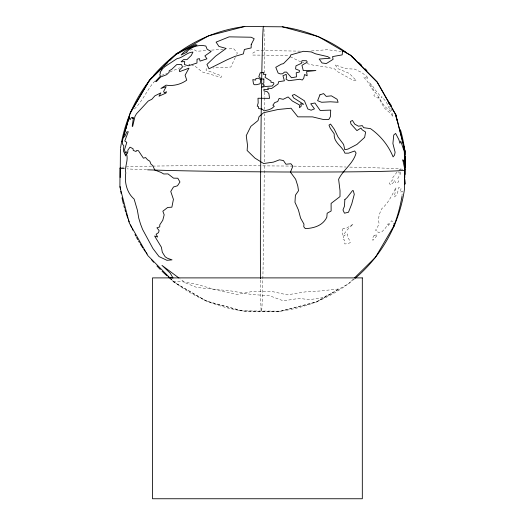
<?xml version="1.0" encoding="UTF-8"?>
<svg xmlns="http://www.w3.org/2000/svg" width="525" height="525" viewBox="0 0 525 525"><rect width="100%" height="100%" fill="white"/><g stroke="black" fill="none" stroke-linecap="round" stroke-linejoin="round"><path stroke-width="0.39" stroke-dasharray="2.62 1.97" d="M264.285 165.874L264.147 184.59A143.443 1.805 -89.6 0 1 261.673 310.642L261.194 311.423A143.443 1.805 -89.6 0 1 260.485 279.431M264.311 161.805L264.423 147.151A143.443 1.805 -89.6 0 0 264.554 113.525M401.973 196.586L402.275 191.12L400.424 192.478L401.1 187.93L398.488 187.694L397.628 192.924L395.614 195.976L394.334 196.954L396.021 187.471C392.044 194.978 388.533 202.965 381.701 208.786C379.47 213.248 377.731 218.328 379.017 223.335L377.377 227.692L375.473 230.252L377.534 230.606L378.066 232.411L381.878 231.853L385.58 227.922L388.073 223.821L388.631 223.867L388.047 226.183L391.532 220.815L393.297 221.74L393.822 223.696M400.457 172.18L400.096 174.517L397.898 178.231L397.884 180.154L398.652 181.808L396.933 182.982L395.752 182.877L394.308 180.305L393.107 182.818L390.488 184.944L389.189 183.133L393.041 179.602L392.562 177.949L397.911 170.894M206.588 68.513L206.003 70.055L221.635 75.928L221.064 77.405L202.315 71.971L194.165 65.494L191.861 65.658M235.305 57.415L230.875 67.016L213.032 67.987M236.67 54.462L237.352 52.986L233.592 48.576L227.305 49.009M154.842 81.034C146.639 90.083 142.354 102.191 133.002 110.276M353.437 278.972L348.81 283.526L316.299 301.908L280.127 311.227L268.439 311.45L242.681 310.944L206.522 301.081L174.182 282.207L170.75 278.736L174.359 281.866L180.6 281.446L196.494 284.235L218.584 290.62L237.359 294.473L253.247 291.303L271.674 291.441L287.26 294.853L305.353 291.893L320.033 290.988L339.183 288.901L316.372 302.078L280.147 311.41L263.662 311.627L242.655 311.128L206.456 301.252L174.07 282.352L169.45 277.686M331.433 293.56L321.969 297.793L309.067 299.736L299.447 298.338L283.362 300.845L269.581 295.765L251.521 294.466L231.65 291.047L196.757 287.457L186.027 283.146L180.252 278.946M161.575 75.416L166.852 73.211M169.864 71.951L179.662 67.856M190.076 50.118L193.075 49.12L196.875 51.286L206.62 50.512M400.936 169.063L399.689 169.332L399.144 173.257L398.738 171.754M211.496 50.124L223.374 49.278M183.428 66.281L185.732 66.111M300.431 51.142L257.375 50.433L252.906 53.012L252.643 55.059L287.497 55.388L289.61 56.418M311.443 50.938L327.423 49.704L341.211 51.575M302.334 62.468L303.831 62.836M306.83 63.571L313.576 65.225L326.051 66.964L334.353 68.749L338.179 72.056L353.83 80.62L356.396 80.719L349.348 73.434L337.962 68.696L334.937 64.654L345.522 68.69L354.69 69.103L361.613 72.476L366.496 76.21L368.498 78.553L363.602 77.142L367.27 81.204L372.579 89.88L374.423 91.199L369.37 82.707L371.667 84.735L376.235 91.219L381.682 97.604L381.741 96.6L386.531 102.178L387.936 106.162L391.033 110.526M290.312 56.766L300.877 61.937M392.123 110.867L389.399 106.463M354.67 278.736A143.443 143.397 31.3 0 1 280.153 311.174L242.714 310.892A143.443 143.397 31.3 0 1 170.546 278.913M263.937 29.151A143.443 1.805 -89.6 0 1 264.541 73.815M264.58 92.138A143.443 1.805 -89.6 0 1 264.58 96.981M264.58 97.801A143.443 1.805 -89.6 0 1 264.567 109.495M146.606 169.785A143.443 3.019 0.4 0 1 127.083 168.86M121.446 167.272A143.443 3.019 0.4 0 1 151.922 166.123M152.644 166.11A143.443 3.019 0.4 0 1 245.562 165.729L283.008 166.012A143.443 3.019 0.4 0 1 293.042 166.123M293.875 166.136A143.443 3.019 0.4 0 1 346.014 167.009M349.768 167.094A143.443 3.019 0.4 0 1 403.508 169.332M378.794 97.578L378.742 97.985L377.508 97.926L373.898 95.701L375.086 92.229C379.805 97.256 381.865 104.554 387.614 108.852L388.356 108.977L391.906 113.19L392.529 114.247L392.805 116.891L391.394 114.142L384.851 108.498L381.563 103.268L378.794 97.578M344.092 235.495L342.805 239.662L344.689 240.004L344.8 243.948L348.311 243.639L350.319 242.471L349.23 239.669L347.701 237.582L347.333 233.953L344.092 235.495M343.028 228.605L341.768 231.952L343.081 235.364L347.123 229.983L353.273 224.024L346.014 228.5L343.028 228.605M374.207 235.239L372.363 238.56L372.908 240.345L377.573 234.911L374.207 235.239"/><path stroke-width="0.79" d="M120.507 167.383L120.035 168.171L119.897 186.887L129.34 223.092L147.853 255.603L170.172 278.158M120.199 177.542L120.409 149.054M401.973 196.586C400.122 206.896 397.32 217.547 393.337 227.213L394.465 225.304L393.999 224.352M125.829 128.914L129.813 114.621L122.148 141.665L122.469 140.418L122.548 144.211L123.802 145.74L123.46 151.023L125.724 155.951L125.993 153.937L126.545 154.002C128.684 160.447 124.386 166.648 125.777 173.02C124.294 182.142 126.833 192.839 134.124 199.06L137.32 209.941L138.771 218.229L140.529 224.063L142.603 229.464L152.952 248.548L159.029 256.561L166.924 260.308L172.049 259.868L167.508 258.293L165.211 256.837L162.317 252.223L161.392 247.216L154.612 236.014L157.664 236.998L156.096 234.242L158.517 232.641L159.114 230.587L156.929 227.817L159.771 226.892L159.764 224.844L162.763 220.277L164.187 214.81L162.842 211.207L167.692 207.441L171.872 207.191L173.427 199.349L170.756 191.468L173.473 186.998L177.47 185.798L179.963 181.991L177.824 178.238L173.539 178.152L167.993 173.9L163.741 173.992L161.037 172.43L154.75 169.995L152.814 165.657L150.885 164.01L149.802 161.188L147.492 159.751L145.576 157.539L143.41 158.189L138.39 150.668L136.513 150.583L136.073 151.495L133.265 150.439L133.015 148.687L130.023 147.164L127.851 150.13L127.838 152.053L127.162 153.753L126.604 151.981L125.974 151.804L125.324 153.005L124.478 149.828L126.814 142.38L124.766 141.035L128.29 131.716L126.801 131.867L124.668 136.776L123.428 136.946L128.422 118.873L129.301 117.672L130.023 119.739L131.48 117.521L132.713 117.449L132.681 118.597L133.435 117.698L132.215 126.269L132.681 126.361L134.997 116.366L136.434 113.846L148.267 101.003L151.823 99.284L154.888 95.839L160.847 92.886L159.003 96.206L165.9 93.115L166.55 91.744L164.371 92.8L163.61 91.481L166.182 86.658L160.919 88.469L166.084 85.155C173.302 86.277 180.849 84.44 186.743 80.154L185.108 75.187L188.987 68.158L179.602 71.649L179.307 70.107L182.51 67.016L181.499 64.549L176.728 64.608L171.629 69.418L169.168 70.75L169.155 72.22L166.674 74.668L160.689 76.985L156.378 81.559L155.433 81.473L160.46 76.092L159.771 74.826L160.538 72.667L160.013 72.168L161.982 69.95L161.628 69.7L164.896 66.636L177.096 58.597C182.798 57.914 186.88 52.178 192.957 52.073L191.284 55.466L186.926 59.653L183.494 59.666L181.112 61.806L184.721 61.576L184.446 64.542L188.298 65.789L196.954 63.033L197.059 59.213L199.434 58.616L200.071 61.11L206.955 58.833L204.881 55.88L211.142 51.509L207.126 49.238L205.846 46.042C199.021 44.376 191.481 46.607 186.729 51.752L187.077 52.067L181.138 55C185.325 50.072 191.159 47.309 197.065 45.025L195.287 44.625L175.731 54.515L178.257 52.867L175.947 54.16L176.708 53.983M129.97 113.262L149.362 80.259L176.026 54.029M130.141 113.334L149.513 80.377L162.245 67.843M394.807 224.365L375.434 257.329L354.598 277.83M263.747 26.276L263.268 27.064A143.443 1.805 -89.6 0 0 260.794 153.11L260.525 190.549A143.443 1.805 -89.6 0 0 260.479 278.677M404.913 169.536L404.434 170.317A143.443 3.019 0.4 0 1 279.379 171.97L241.94 171.688A143.443 3.019 0.4 0 1 147.571 169.818M163.977 66.137L167.455 62.718M169.765 60.441L176.137 54.18L208.642 35.792L244.821 26.48L282.233 26.814A143.443 143.397 31.3 0 1 346.067 52.343M177.293 53.694L179.058 52.822M189.092 64.746L189.505 64.66M169.45 277.686L173.014 278.007L170.303 273.23L161.963 265.374L178.973 278.014M282.26 26.762L318.419 36.625L350.759 55.499L377.088 82.097L391.178 106.831M388.618 103.064L389.99 104.383L377.239 81.985L350.877 55.355L344.991 51.916L342.51 51.063L342.202 54.882L332.574 56.588L333.08 59.338L326.347 63.551L322.068 62.974L319.18 59.049L330.179 58.216L327.771 56.647L315.597 53.839L311.194 51.916L303.476 51.299L290.85 54.882L290.141 56.884L283.467 63.623L281.236 64.194L275.776 67.292L278.112 73.034L280.173 73.881L282.621 73.769L284.425 72.122L286.584 72.082L291.493 77.746L296.441 76.886L296.218 72.758L299.348 72.076L299.427 70.494L295.575 68.972L295.982 65.848L301.462 63.302L301.967 60.657L306.495 60.742L307.302 62.127L301.954 65.317L303.26 70.56L315.866 70.547L306.587 71.538L307.158 75.784L304.566 74.517L303.706 78.337L302.275 80.03L299.834 79.262L288.855 80.712L286.059 79.295L286.44 77.306L286.178 74.314L282.955 75.731L284.406 80.824L278.532 81.736L278.099 83.941L271.543 88.561L267.743 88.056L268.36 89.65L263.898 89.303L264.022 90.982L267.146 91.606L268.898 93.607L269.535 98.346L257.998 98.26L258.195 102.913L257.243 106.181L258.438 106.588L258.654 108.544L262.119 109.121L264.226 110.841L268.872 109.725L271.753 108.485L274.286 106.326L272.862 105.203L274.733 102.578L277.725 101.548L279.103 98.424L283.139 99.323L288.1 96.941L292.412 101.062L299.421 104.934L299.532 107.737L301.343 106.011L300.543 103.806L303.667 104.311L293.705 97.926L292.235 95.294L294.446 94.493L304.434 100.813L307.827 108.99L311.135 110.204L314.475 108.865L310.715 103.786L314.915 103.005L320.184 110.46L330.724 110.112L330.35 116.799L328.788 119.51L323.472 119.536L312.506 116.878L297.865 116.852L291.014 108.229L278.204 109.463L263.642 112.731L259.042 116.662L258.011 120.586L250.852 126.368L246.251 135.634L247.498 145.208L247.124 150.485L254.914 158.091L263.616 163.524L273.453 162.113L279.49 159.823L283.461 160.565L285.941 164.24L290.889 163.741L292.852 166.215L290.437 172.134L295.66 179.274L297.793 185.962L298.489 190.759L295.404 195.215L294.971 202.289L298.417 209.948L300.595 218.118L303.962 224.116L303.765 226.761L305.32 228.624C313.897 228.257 322.842 225.619 326.819 217.219L327.147 213.229L331.137 211.004L331.098 203.411L340.003 196.593L340.023 190.68L338.618 179.274C343.298 169.673 353.266 163.649 356.075 153.057L354.71 150.97L348.58 153.156L344.945 153.175C342.379 146.18 333.296 142.557 334.228 133.901L330.199 128.146L328.985 125.114L330.579 124.077L334.3 129.255L338.061 137.051L343.606 144.447L344.794 149.704L347.957 149.087L356.928 144.434L364.652 137.373L365.617 132.031L362.197 129.826L360.944 128.067L356.928 130.613L350.949 123.953L350.444 121.465L352.452 120.468L354.775 124.189L358.483 126.203L362.27 125.6L363.628 127.68L370.499 128.632C380.566 135.686 388.461 145.491 393.087 156.89L394.57 155.039L395.108 152.23L392.903 143.535L393.757 135.023L395.614 133.422L398.869 139.597L399.919 143.286L400.765 141.146L404.296 151.607L404.755 168.013L404.768 151.554L403.567 146.836L404.847 151.43L404.854 155.249L404.946 151.259L397.733 122.056L395.778 114.535L387.949 100.8M391.985 108.248L395.607 114.607L405.051 150.813M396.657 119.096L397.733 122.056M395.778 114.535L396.263 117.593M355.294 278.211A143.443 143.397 31.3 0 0 404.539 188.646L404.808 151.207A143.443 143.397 31.3 0 0 400.417 129.616M169.299 277.863A143.443 143.397 31.3 0 1 168.066 276.793M166.838 275.71A143.443 143.397 31.3 0 1 162.054 271.228M160.315 269.489A143.443 143.397 31.3 0 1 156.916 265.926M153.654 262.251A143.443 143.397 31.3 0 1 151.554 259.75M147.079 253.995A143.443 143.397 31.3 0 1 146.121 252.689M145.182 251.363A143.443 143.397 31.3 0 1 143.791 249.355M142.879 247.997A143.443 143.397 31.3 0 1 140.241 243.856M139.388 242.452A143.443 143.397 31.3 0 1 138.554 241.041M137.734 239.617A143.443 143.397 31.3 0 1 136.539 237.464M135.758 236.02A143.443 143.397 31.3 0 1 135.004 234.563M132.825 230.167A143.443 143.397 31.3 0 1 132.136 228.683M131.467 227.2A143.443 143.397 31.3 0 1 130.489 224.969M129.262 221.977A143.443 143.397 31.3 0 1 128.376 219.719M127.811 218.197A143.443 143.397 31.3 0 1 126.203 213.57M125.705 212.015A143.443 143.397 31.3 0 1 124.983 209.665M124.523 208.09A143.443 143.397 31.3 0 1 123.867 205.715M123.454 204.127A143.443 143.397 31.3 0 1 121.984 197.728M121.216 193.718A143.443 143.397 31.3 0 1 120.816 191.31M120.566 189.702A143.443 143.397 31.3 0 1 120.133 186.493M120.52 148.26A143.443 143.397 31.3 0 1 130.364 112.967M130.679 112.225A143.443 143.397 31.3 0 1 152.375 76.906M153.425 75.666A143.443 143.397 31.3 0 1 244.788 26.526M351.888 56.739A143.443 143.397 31.3 0 1 355.642 59.843M358.713 62.541A143.443 143.397 31.3 0 1 361.705 65.33M365.203 68.801A143.443 143.397 31.3 0 1 366.909 70.58M390.318 103.865A143.443 143.397 31.3 0 1 391.407 106.063M124.268 168.65A143.443 3.019 0.4 0 1 120.035 168.171M263.852 79.019L263.852 82.95L262.356 83.829L264.41 85.175L261.798 87.255L265.532 86.448L272.252 86.021L273.866 83.915L273.676 82.727L270.874 82.235L271.051 81.086L265.02 77.293L265.919 74.353L263.353 74.333L263.74 72.502L260.236 72.778L258.818 76.578L261.286 78.999L263.852 79.019M404.696 179.202L404.992 183.993L404.696 179.202M404.854 166.307L404.827 174.773L405.103 156.096L404.854 166.307M404.768 173.25L404.677 178.087L404.631 168.459L402.741 159.764L403.659 160.611L404.663 163.478L404.768 173.25M251.213 44.527L251.147 47.926L244.394 49.475L243.351 53.917L234.767 56.464L227.181 59.738L208.996 68.801L206.929 64.477L215.624 56.129L226.15 48.458L218.932 46.423L216.103 42.125L229.136 36.855L251.14 37.229L254.192 38.745L251.213 44.527M344.833 199.684L344.492 206.115L342.976 209.974L344.472 213.202L348.495 212.218L351.77 203.864L354.29 194.348L353.233 190.575L352.538 190.588L347.137 197.525L344.833 199.684M260.853 79.78L260.072 83.81L256.43 84.702L254.185 84.689L253.463 83.764L252.807 79.61L255.623 80.056L255.957 78.455L258.503 78.212L260.853 79.78M319.928 94.835L317.618 100.688L321.615 102.27L330.435 101.797L338.107 102.27L337.089 99.245L331.38 95.839L326.235 96.383L323.61 93.588L319.928 94.835M362.316 277.896L152.499 277.896L152.499 498.75L362.316 498.75L362.316 277.896"/></g></svg>
